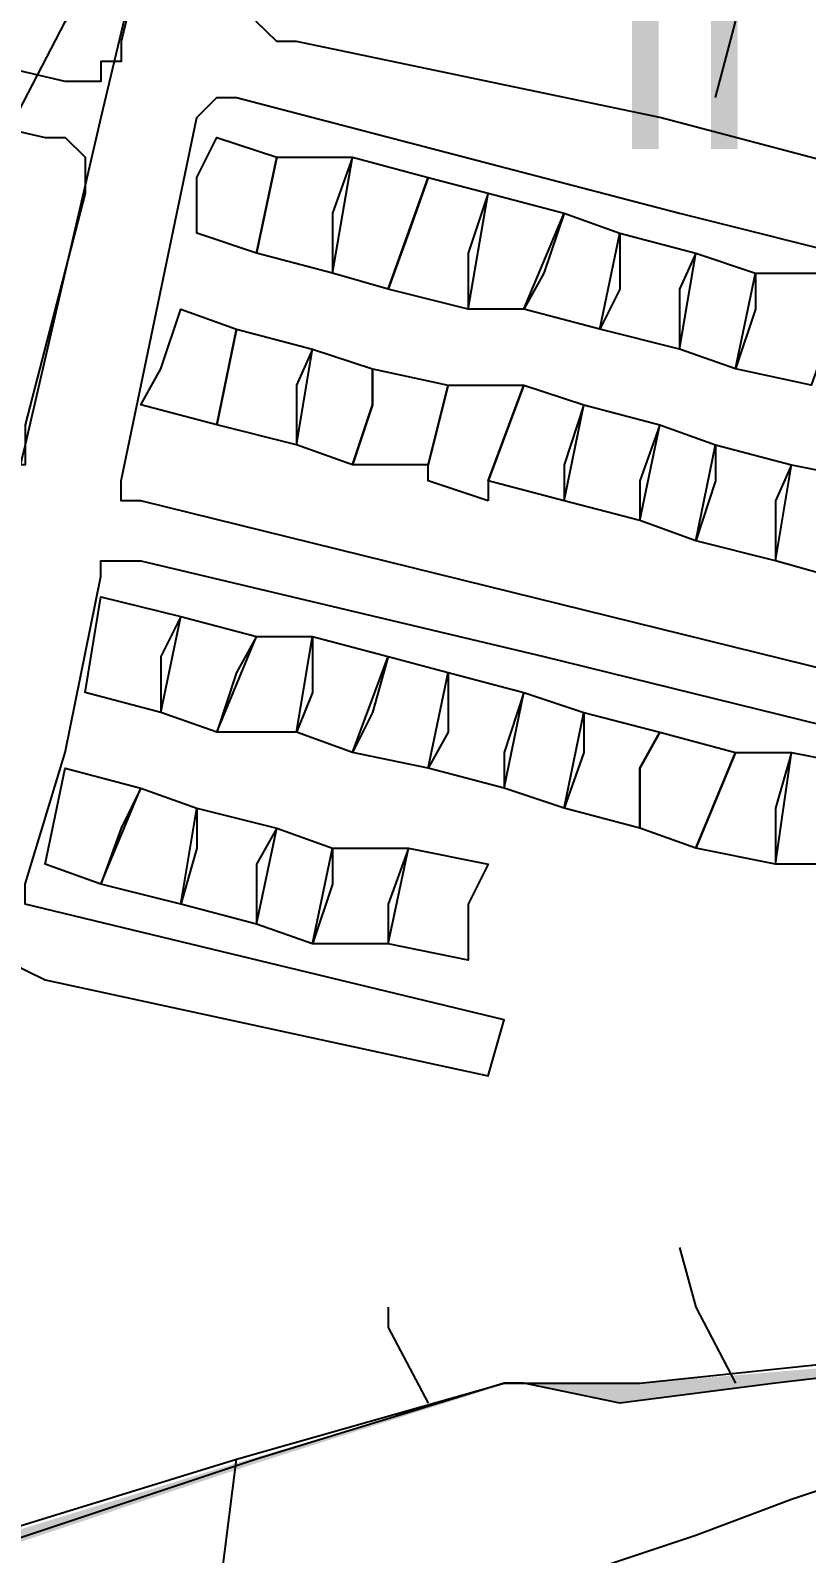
# Model space of a CAD drawing. Header units: millimetres. Extents: x -3588 to 75209, y -3737 to 38254.
# Drawn here: x 27984.1 to 28039, y 6088.4 to 6196 of the extents above; entities that cross this region are included whole.
import ezdxf

# ---------------------------------------------------------------- set-up
doc = ezdxf.new("R2010")
doc.units = ezdxf.units.MM
for name, color, linetype in [('H', 250, 'Continuous'), ('P', 253, 'Continuous'), ('T', 7, 'Continuous')]:
    doc.layers.add(name, color=color, linetype=linetype)

msp = doc.modelspace()

# ---------------------------------------------------------------- hatches: boundary and pattern name
at = {"layer": 'H', "linetype": 'Continuous'}
msp.add_hatch(color=256, dxfattribs=at).paths.add_polyline_path([(27948.738, 6094.749), (27952.691, 6094.749), (27978.377, 6089.387), (27981.21, 6089.387), (27998.702, 6094.749), (28017.906, 6100.398), (28019.315, 6100.398), (28024.676, 6100.398), (28027.221, 6100.398), (28040.76, 6101.518), (28058.556, 6104.335), (28065.325, 6105.759), (28069.278, 6105.759), (28067.87, 6104.335), (28048.954, 6101.518), (28036.807, 6100.398), (28026.084, 6098.974), (28019.315, 6100.398), (28017.906, 6100.398), (28000.11, 6094.749), (27979.786, 6087.963), (27969.063, 6081.194), (27964.838, 6074.424), (27963.702, 6074.424), (27966.246, 6078.649), (27967.655, 6081.194), (27979.786, 6087.963), (27978.377, 6087.963), (27952.691, 6093.612), (27948.738, 6093.612), (27948.738, 6094.749), (27948.738, 6094.749)])

# ---------------------------------------------------------------- linework, layer by layer
at = {"layer": 'P'}
for points in [[(28005.488, 6260.163), (28005.488, 6257.618), (28002.943, 6246.608), (27995.885, 6218.393), (27989.1, 6189.875), (27983.739, 6166.733), (27979.786, 6150.634), (27978.377, 6141.047), (27976.969, 6137.094), (27973.016, 6130.309), (27966.246, 6120.723), (27954.1, 6107.168), (27941.681, 6097.565), (27927.005, 6084.01), (27918.811, 6074.696), (27917.403, 6067.926), (27917.403, 6051.555), (27918.811, 6039.424), (27921.356, 6028.685), (27921.356, 6025.869)], [(28044.713, 6185.634), (28028.629, 6189.875), (28002.943, 6195.236), (28001.535, 6195.236), (28000.11, 6196.644), (28000.11, 6198.069), (28000.11, 6199.189), (28002.943, 6218.393), (28006.896, 6233.069), (28009.424, 6244.079), (28009.424, 6248.032), (28010.849, 6249.441), (28012.257, 6249.441), (28031.174, 6245.488), (28052.907, 6239.838)], [(27954.1, 6226.283), (27991.932, 6216.969), (27993.341, 6216.969), (27993.341, 6215.561), (27994.749, 6215.561), (27994.749, 6214.152), (27994.749, 6212.744), (27990.524, 6195.236), (27990.524, 6193.828), (27989.1, 6193.828), (27989.1, 6192.419), (27987.98, 6192.419), (27986.571, 6192.419), (27910.634, 6210.199), (27909.225, 6211.608), (27909.225, 6212.744), (27907.801, 6212.744), (27907.801, 6214.152), (27909.225, 6214.152), (27913.45, 6233.069), (27913.45, 6234.477), (27914.586, 6234.477), (27915.995, 6234.477), (27954.1, 6226.283)], [(28032.582, 6191.283), (28033.99, 6196.644), (28035.399, 6205.958), (28035.399, 6210.199)], [(27906.681, 6204.838), (27906.681, 6205.958), (27907.801, 6205.958), (27909.225, 6205.958), (27985.163, 6188.466), (27986.571, 6188.466), (27987.98, 6187.058), (27987.98, 6185.634), (27987.98, 6184.513), (27983.739, 6168.142), (27983.739, 6166.733), (27983.739, 6165.309), (27982.33, 6165.309), (27981.21, 6165.309), (27979.786, 6165.309), (27903.864, 6183.105), (27903.864, 6184.513), (27902.44, 6184.513), (27902.44, 6185.634), (27902.44, 6187.058), (27906.681, 6204.838)], [(27970.199, 6161.372), (27982.33, 6188.466), (27986.571, 6196.644), (27989.1, 6200.597), (27990.524, 6203.43), (27991.932, 6204.838), (27993.341, 6205.958)], [(28058.268, 6146.409), (27991.932, 6162.78), (27990.524, 6162.78), (27990.524, 6164.189), (27995.885, 6189.875), (27997.294, 6191.283), (27998.702, 6191.283), (28030.037, 6183.105), (28057.132, 6176.32)], [(27995.885, 6185.634), (27997.294, 6188.466), (28001.535, 6187.058), (28000.11, 6180.273), (27995.885, 6181.697), (27995.885, 6185.634)], [(28005.488, 6183.105), (28005.488, 6178.864), (28000.11, 6180.273), (28001.535, 6187.058), (28006.896, 6187.058), (28005.488, 6183.105)], [(28010.849, 6181.697), (28009.424, 6177.744), (28005.488, 6178.864), (28006.896, 6187.058), (28012.257, 6185.634), (28010.849, 6181.697)], [(28015.074, 6180.273), (28015.074, 6176.32), (28009.424, 6177.744), (28012.257, 6185.634), (28016.482, 6184.513), (28015.074, 6180.273)], [(28020.435, 6178.864), (28019.027, 6176.32), (28015.074, 6176.32), (28016.482, 6184.513), (28021.859, 6183.105), (28020.435, 6178.864)], [(28025.812, 6177.744), (28024.388, 6174.911), (28019.027, 6176.32), (28021.859, 6183.105), (28025.812, 6181.697), (28025.812, 6177.744)], [(28030.037, 6177.744), (28030.037, 6173.503), (28024.388, 6174.911), (28025.812, 6181.697), (28031.174, 6180.273), (28030.037, 6177.744)], [(28035.399, 6176.32), (28033.99, 6172.095), (28030.037, 6173.503), (28031.174, 6180.273), (28035.399, 6178.864), (28035.399, 6176.32)], [(28040.76, 6174.911), (28039.351, 6170.958), (28033.99, 6172.095), (28035.399, 6178.864), (28040.76, 6178.864), (28040.76, 6174.911)], [(27993.341, 6172.095), (27994.749, 6176.32), (27998.702, 6174.911), (27997.294, 6168.142), (27991.932, 6169.55), (27993.341, 6172.095)], [(28002.943, 6170.958), (28002.943, 6166.733), (27997.294, 6168.142), (27998.702, 6174.911), (28004.063, 6173.503), (28002.943, 6170.958)], [(28008.304, 6169.55), (28006.896, 6165.309), (28002.943, 6166.733), (28004.063, 6173.503), (28008.304, 6172.095), (28008.304, 6169.55)], [(28008.304, 6169.55), (28008.304, 6172.095), (28013.665, 6170.958), (28012.257, 6165.309), (28006.896, 6165.309), (28008.304, 6169.55)], [(28016.482, 6162.78), (28012.257, 6164.189), (28012.257, 6165.309), (28013.665, 6170.958), (28019.027, 6170.958), (28016.482, 6164.189), (28016.482, 6162.78)], [(28021.859, 6165.309), (28021.859, 6162.78), (28016.482, 6164.189), (28019.027, 6170.958), (28023.268, 6169.55), (28021.859, 6165.309)], [(28027.221, 6164.189), (28027.221, 6161.372), (28021.859, 6162.78), (28023.268, 6169.55), (28028.629, 6168.142), (28027.221, 6164.189)], [(28032.582, 6164.189), (28031.174, 6159.948), (28027.221, 6161.372), (28028.629, 6168.142), (28032.582, 6166.733), (28032.582, 6164.189)], [(28036.807, 6162.78), (28036.807, 6158.539), (28031.174, 6159.948), (28032.582, 6166.733), (28037.943, 6165.309), (28036.807, 6162.78)], [(28042.184, 6161.372), (28040.76, 6157.419), (28036.807, 6158.539), (28037.943, 6165.309), (28043.592, 6164.189), (28042.184, 6161.372)], [(27936.32, 6086.843), (27947.33, 6095.021), (27956.644, 6103.215), (27968.775, 6116.77), (27976.969, 6124.66), (27979.786, 6127.492), (27981.21, 6128.901), (27982.33, 6130.309), (27985.163, 6128.901), (28016.482, 6122.131), (28017.618, 6126.084), (27983.739, 6134.262), (27983.739, 6135.67), (27986.571, 6144.984), (27989.1, 6157.419), (27989.1, 6158.539), (27990.524, 6158.539), (27991.932, 6158.539), (28020.435, 6151.77)], [(27993.341, 6151.77), (27993.341, 6147.817), (27987.98, 6149.225), (27989.1, 6155.995), (27994.749, 6154.587), (27993.341, 6151.77)], [(27998.702, 6150.634), (27997.294, 6146.409), (27993.341, 6147.817), (27994.749, 6154.587), (28000.11, 6153.178), (27998.702, 6150.634)], [(28004.063, 6149.225), (28002.943, 6146.409), (27997.294, 6146.409), (28000.11, 6153.178), (28004.063, 6153.178), (28004.063, 6149.225)], [(28008.304, 6147.817), (28006.896, 6144.984), (28002.943, 6146.409), (28004.063, 6153.178), (28009.424, 6151.77), (28008.304, 6147.817)], [(28013.665, 6146.409), (28012.257, 6143.864), (28006.896, 6144.984), (28009.424, 6151.77), (28013.665, 6150.634), (28013.665, 6146.409)], [(28020.435, 6151.77), (28058.268, 6142.456)], [(28017.618, 6144.984), (28017.618, 6142.456), (28012.257, 6143.864), (28013.665, 6150.634), (28019.027, 6149.225), (28017.618, 6144.984)], [(28023.268, 6144.984), (28021.859, 6141.047), (28017.618, 6142.456), (28019.027, 6149.225), (28023.268, 6147.817), (28023.268, 6144.984)], [(28027.221, 6143.864), (28027.221, 6139.623), (28021.859, 6141.047), (28023.268, 6147.817), (28028.629, 6146.409), (28027.221, 6143.864)], [(28027.221, 6143.864), (28028.629, 6146.409), (28033.99, 6144.984), (28031.174, 6138.215), (28027.221, 6139.623), (28027.221, 6143.864)], [(28036.807, 6141.047), (28036.807, 6137.094), (28031.174, 6138.215), (28033.99, 6144.984), (28037.943, 6144.984), (28036.807, 6141.047)], [(28042.184, 6139.623), (28040.76, 6137.094), (28036.807, 6137.094), (28037.943, 6144.984), (28043.592, 6143.864), (28042.184, 6139.623)], [(27990.524, 6139.623), (27989.1, 6135.67), (27985.163, 6137.094), (27986.571, 6143.864), (27991.932, 6142.456), (27990.524, 6139.623)], [(27995.885, 6138.215), (27994.749, 6134.262), (27989.1, 6135.67), (27991.932, 6142.456), (27995.885, 6141.047), (27995.885, 6138.215)], [(28000.11, 6137.094), (28000.11, 6132.854), (27994.749, 6134.262), (27995.885, 6141.047), (28001.535, 6139.623), (28000.11, 6137.094)], [(28005.488, 6135.67), (28004.063, 6131.445), (28000.11, 6132.854), (28001.535, 6139.623), (28005.488, 6138.215), (28005.488, 6135.67)], [(28009.424, 6134.262), (28009.424, 6131.445), (28004.063, 6131.445), (28005.488, 6138.215), (28010.849, 6138.215), (28009.424, 6134.262)], [(28015.074, 6134.262), (28015.074, 6131.445), (28015.074, 6130.309), (28009.424, 6131.445), (28010.849, 6138.215), (28016.482, 6137.094), (28015.074, 6134.262)], [(27951.283, 6058.324), (27949.875, 6063.685), (27956.644, 6066.518), (27958.053, 6061.157), (27978.377, 6067.926), (28000.11, 6074.696), (28012.257, 6078.649), (28010.849, 6082.89), (28031.174, 6089.659), (28037.943, 6092.204), (28042.184, 6093.612), (28063.917, 6100.398), (28066.462, 6096.445), (28066.462, 6095.021), (28076.048, 6098.974), (28091.011, 6103.215), (28100.326, 6105.759), (28119.242, 6112.529), (28128.844, 6115.345)], [(28030.037, 6109.984), (28031.174, 6105.759), (28033.99, 6100.398)], [(27948.45, 6095.021), (27952.691, 6095.021), (27978.377, 6089.659), (27981.21, 6089.659), (27998.702, 6095.021), (28017.618, 6100.398), (28019.027, 6100.398), (28024.388, 6100.398), (28027.221, 6100.398), (28040.76, 6101.806), (28058.268, 6104.335), (28065.037, 6105.759), (28069.278, 6105.759), (28067.87, 6104.335), (28048.954, 6101.806), (28036.807, 6100.398), (28025.812, 6098.974), (28019.027, 6100.398), (28017.618, 6100.398), (28000.11, 6095.021), (27979.786, 6088.251)], [(28009.424, 6105.759), (28009.424, 6104.335), (28012.257, 6098.974)], [(27998.702, 6074.696), (27997.294, 6084.01), (27998.702, 6095.021)]]:
    msp.add_lwpolyline(points, dxfattribs=at)

# ---------------------------------------------------------------- texts
at = {"layer": 'T', "insert": (28024.82, 6202.054), "char_height": 14.40334, "attachment_point": 1}
msp.add_mtext('{\\fArial|b0|i0|c0|p18;II etapa}', dxfattribs=at)

doc.saveas('drawing.dxf')
